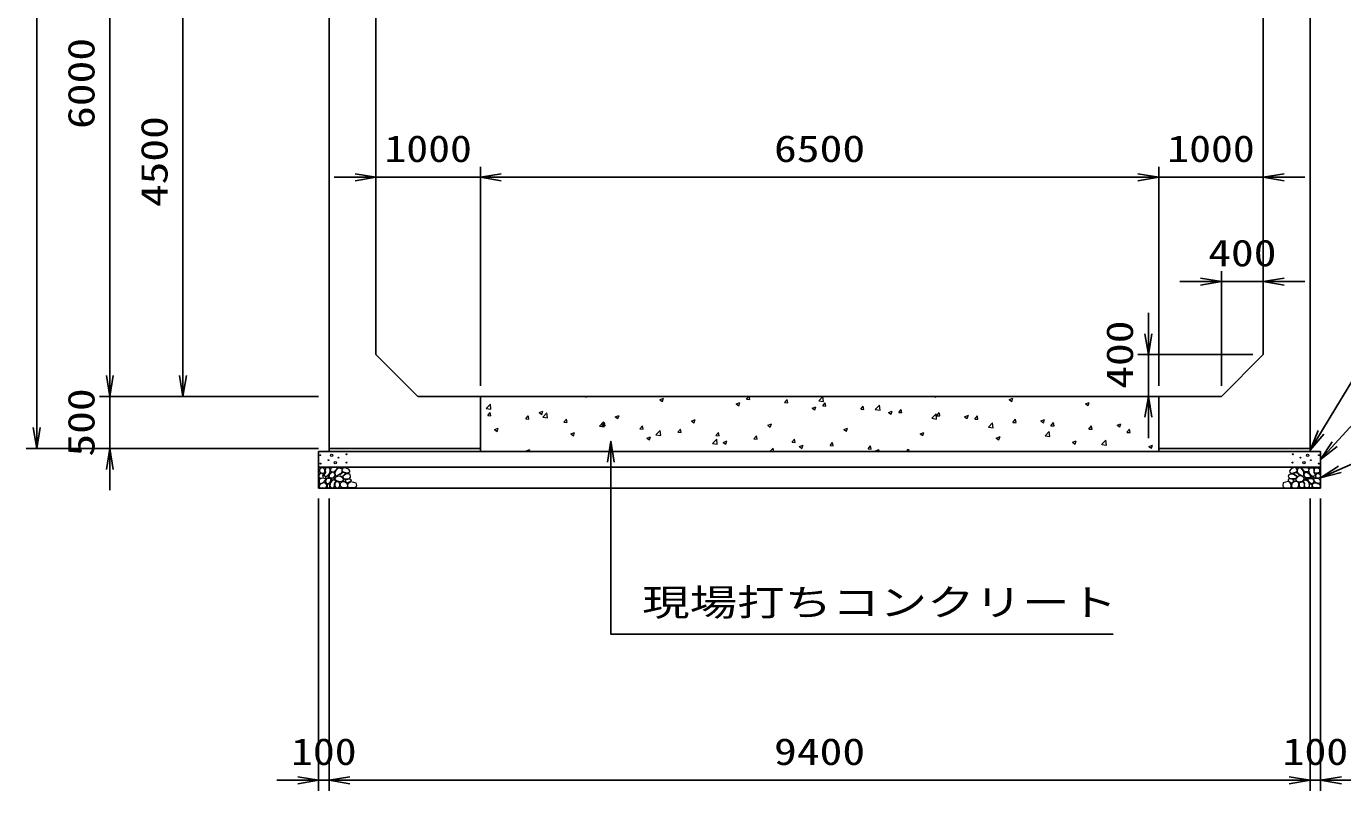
# Model space of a CAD drawing. Units: millimetres at full size. Extents: x 0 to 84100, y 0 to 59400.
# Drawn here: x 8450 to 21061, y 29170 to 36498 of the extents above; entities that cross this region are included whole.
import ezdxf
from ezdxf.enums import TextEntityAlignment as Align

# ---------------------------------------------------------------- set-up
doc = ezdxf.new("R2010")
doc.units = ezdxf.units.MM
for name, color, linetype, lineweight in [('D-DCR-HCHn', 4, 'Continuous', 9), ('D-STR-DIM', 7, 'Continuous', 25), ('D-STR-STRn', 1, 'Continuous', 25), ('D-STR-TXT', 7, 'Continuous', 25)]:
    doc.layers.add(name, color=color, linetype=linetype, lineweight=lineweight)
doc.styles.add('ＭＳ ゴシック', font='')
doc.styles.get('ＭＳ ゴシック').set_extended_font_data('MS Gothic')

# ---------------------------------------------------------------- blocks, each defined once
blk = doc.blocks.new('open_arrow')
at = {"color": 0, "linetype": 'Continuous', "lineweight": -2}
blk.add_lwpolyline([(7.5, 1.25), (0, 0), (7.5, -1.25)], dxfattribs=at)

msp = doc.modelspace()

# ---------------------------------------------------------------- linework, layer by layer
at = {"layer": 'D-DCR-HCHn'}
for p, q in [((13802.106, 32950), (13814.66, 32941.533)), ((13814.692, 32941.533), (13817.533, 32950)), ((14519.379, 32917.976), (14554.949, 32931.63)), ((14519.453, 32917.892), (14544.722, 32900.848)), ((14544.754, 32900.849), (14555.054, 32931.547)), ((15350.766, 32924.118), (15372.484, 32950)), ((15350.807, 32924.086), (15381.171, 32921.429)), ((15381.421, 32921.34), (15376.134, 32950)), ((15715.136, 32892.24), (15739.626, 32921.427)), ((15745.789, 32889.459), (15739.915, 32921.302)), ((16041.619, 32908.345), (16081.186, 32949.583)), ((16086.81, 32901.262), (16081.197, 32949.507)), ((17150.826, 32950), (17161.739, 32942.639)), ((17161.771, 32942.641), (17164.241, 32950)), ((17866.463, 32919.081), (17902.033, 32932.735)), ((17866.532, 32918.998), (17891.801, 32901.954)), ((17891.833, 32901.957), (17902.133, 32932.655)), ((12856.02, 32833.916), (12895.588, 32875.154)), ((12856.077, 32833.817), (12901.257, 32826.81)), ((12870.668, 32765.152), (12895.158, 32794.338)), ((12901.33, 32762.39), (12895.456, 32794.232)), ((12901.21, 32826.834), (12895.598, 32875.078)), ((13362.484, 32794.816), (13398.053, 32808.47)), ((13362.558, 32794.731), (13387.827, 32777.687)), ((13387.859, 32777.688), (13398.16, 32808.386)), ((13398.178, 32749.831), (13437.746, 32791.069)), ((13443.368, 32742.749), (13437.756, 32790.994)), ((15249.442, 32877.291), (15285.011, 32890.945)), ((15249.514, 32877.207), (15274.783, 32860.163)), ((15274.815, 32860.164), (15285.116, 32890.862)), ((15715.175, 32892.208), (15745.539, 32889.551)), ((15979.505, 32836.606), (16015.074, 32850.26)), ((15979.576, 32836.522), (16004.845, 32819.478)), ((16004.877, 32819.48), (16015.177, 32850.178)), ((16041.677, 32908.239), (16086.857, 32901.232)), ((16079.505, 32860.362), (16103.995, 32889.548)), ((16079.544, 32860.33), (16109.908, 32857.673)), ((16110.156, 32857.578), (16104.283, 32889.421)), ((16443.874, 32828.484), (16468.365, 32857.67)), ((16443.912, 32828.451), (16474.276, 32825.795)), ((16474.524, 32825.698), (16468.65, 32857.541)), ((16583.777, 32824.26), (16623.344, 32865.498)), ((16583.836, 32824.154), (16629.015, 32817.147)), ((16628.968, 32817.178), (16623.355, 32865.422)), ((16709.568, 32795.921), (16745.137, 32809.575)), ((16709.637, 32795.837), (16734.906, 32778.793)), ((16734.939, 32778.795), (16745.239, 32809.493)), ((16808.244, 32796.606), (16832.734, 32825.792)), ((16808.28, 32796.573), (16838.644, 32793.917)), ((16838.892, 32793.817), (16833.018, 32825.66)), ((17172.613, 32764.728), (17197.103, 32793.914)), ((17203.259, 32761.937), (17197.386, 32793.78)), ((18596.526, 32878.396), (18632.095, 32892.05)), ((18596.593, 32878.313), (18621.863, 32861.269)), ((18621.895, 32861.272), (18632.195, 32891.97)), ((12870.716, 32765.119), (12901.08, 32762.463)), ((13235.037, 32733.274), (13259.527, 32762.46)), ((13235.084, 32733.241), (13265.448, 32730.584)), ((13265.698, 32730.509), (13259.824, 32762.352)), ((13398.236, 32749.731), (13443.415, 32742.724)), ((13599.407, 32701.396), (13623.897, 32730.582)), ((13599.452, 32701.363), (13629.816, 32698.706)), ((13630.065, 32698.628), (13624.192, 32730.471)), ((13940.337, 32665.747), (13979.904, 32706.984)), ((13940.394, 32665.646), (13985.574, 32658.639)), ((13963.776, 32669.517), (13988.266, 32698.704)), ((13963.82, 32669.485), (13994.184, 32666.828)), ((13985.527, 32658.665), (13979.914, 32706.909)), ((13994.433, 32666.748), (13988.559, 32698.591)), ((14092.546, 32754.131), (14128.116, 32767.784)), ((14092.62, 32754.046), (14117.889, 32737.002)), ((14117.921, 32737.003), (14128.221, 32767.701)), ((14328.145, 32637.639), (14352.635, 32666.826)), ((14358.801, 32634.867), (14352.927, 32666.71)), ((14822.609, 32713.445), (14858.179, 32727.099)), ((14822.681, 32713.361), (14847.95, 32696.317)), ((14847.982, 32696.319), (14858.283, 32727.017)), ((15552.672, 32672.76), (15588.241, 32686.414)), ((15552.743, 32672.677), (15578.012, 32655.632)), ((15578.044, 32655.634), (15588.344, 32686.332)), ((17125.935, 32740.176), (17165.503, 32781.413)), ((17125.994, 32740.068), (17171.174, 32733.061)), ((17171.126, 32733.093), (17165.513, 32781.338)), ((17172.648, 32764.695), (17203.012, 32762.039)), ((17439.63, 32755.236), (17475.2, 32768.889)), ((17439.699, 32755.152), (17464.968, 32738.108)), ((17465, 32738.111), (17475.3, 32768.809)), ((17536.982, 32732.849), (17561.473, 32762.036)), ((17537.016, 32732.817), (17567.38, 32730.161)), ((17567.627, 32730.056), (17561.753, 32761.899)), ((17668.093, 32656.091), (17707.661, 32697.329)), ((17713.284, 32649.008), (17707.672, 32697.253)), ((17901.352, 32700.971), (17925.842, 32730.158)), ((17901.384, 32700.939), (17931.748, 32698.283)), ((17931.995, 32698.176), (17926.121, 32730.018)), ((18169.693, 32714.55), (18205.262, 32728.204)), ((18169.761, 32714.468), (18195.03, 32697.423)), ((18195.062, 32697.426), (18205.362, 32728.124)), ((18265.721, 32669.093), (18290.211, 32698.279)), ((18265.753, 32669.061), (18296.117, 32666.405)), ((18296.362, 32666.295), (18290.489, 32698.138)), ((18630.09, 32637.215), (18654.581, 32666.401)), ((18660.73, 32634.414), (18654.857, 32666.257)), ((18899.756, 32673.865), (18935.325, 32687.519)), ((18899.822, 32673.783), (18925.091, 32656.738)), ((18925.123, 32656.742), (18935.424, 32687.44)), ((12935.651, 32630.97), (12971.22, 32644.624)), ((12935.725, 32630.886), (12960.994, 32613.841)), ((12961.026, 32613.842), (12971.327, 32644.54)), ((13665.713, 32590.285), (13701.283, 32603.939)), ((13665.787, 32590.201), (13691.056, 32573.157)), ((13691.088, 32573.157), (13701.388, 32603.855)), ((14328.188, 32637.607), (14358.552, 32634.95)), ((14395.776, 32549.6), (14431.346, 32563.253)), ((14395.848, 32549.516), (14421.118, 32532.472)), ((14421.149, 32532.473), (14431.45, 32563.171)), ((14482.495, 32581.662), (14522.062, 32622.9)), ((14482.552, 32581.56), (14527.732, 32574.553)), ((14527.685, 32574.58), (14522.072, 32622.825)), ((14692.515, 32605.761), (14717.005, 32634.947)), ((14692.557, 32605.729), (14722.921, 32603.072)), ((14723.168, 32602.987), (14717.295, 32634.83)), ((15024.653, 32497.577), (15064.22, 32538.815)), ((15056.884, 32573.883), (15081.374, 32603.069)), ((15056.925, 32573.851), (15087.289, 32571.194)), ((15069.843, 32490.496), (15064.23, 32538.74)), ((15087.536, 32571.106), (15081.662, 32602.949)), ((15421.253, 32542.005), (15445.743, 32571.191)), ((15421.293, 32541.972), (15451.657, 32539.316)), ((15451.904, 32539.226), (15446.03, 32571.068)), ((15785.623, 32510.127), (15810.113, 32539.313)), ((15816.271, 32507.345), (15810.398, 32539.188)), ((16282.735, 32632.075), (16318.304, 32645.729)), ((16282.805, 32631.992), (16308.074, 32614.948)), ((16308.106, 32614.95), (16318.406, 32645.648)), ((17012.797, 32591.39), (17048.367, 32605.044)), ((17012.866, 32591.307), (17038.135, 32574.263)), ((17038.167, 32574.265), (17048.467, 32604.963)), ((17668.152, 32655.983), (17713.332, 32648.976)), ((17742.86, 32550.705), (17778.429, 32564.358)), ((17742.928, 32550.622), (17768.197, 32533.578)), ((17768.229, 32533.581), (17778.529, 32564.279)), ((18210.251, 32572.006), (18249.819, 32613.244)), ((18210.31, 32571.897), (18255.49, 32564.89)), ((18255.442, 32564.924), (18249.83, 32613.169)), ((18630.121, 32637.183), (18660.485, 32634.526)), ((18994.46, 32605.337), (19018.95, 32634.523)), ((18994.489, 32605.305), (19024.853, 32602.648)), ((19025.098, 32602.534), (19019.224, 32634.377)), ((13238.88, 32426.439), (13274.45, 32440.093)), ((13238.954, 32426.355), (13248.376, 32420)), ((13267.841, 32420), (13274.555, 32440.01)), ((15024.71, 32497.475), (15069.89, 32490.468)), ((15125.839, 32508.914), (15161.408, 32522.568)), ((15125.91, 32508.831), (15151.179, 32491.787)), ((15151.211, 32491.788), (15161.511, 32522.486)), ((15573.054, 32420), (15606.378, 32454.73)), ((15610.42, 32420), (15606.389, 32454.656)), ((15785.661, 32510.094), (15816.025, 32507.438)), ((15855.902, 32468.229), (15891.471, 32481.883)), ((15855.972, 32468.146), (15881.241, 32451.102)), ((15881.273, 32451.104), (15891.573, 32481.802)), ((16149.992, 32478.248), (16174.482, 32507.435)), ((16150.029, 32478.216), (16180.393, 32475.56)), ((16180.639, 32475.464), (16174.765, 32507.307)), ((16514.361, 32446.37), (16538.851, 32475.557)), ((16514.397, 32446.338), (16544.761, 32443.682)), ((16545.007, 32443.584), (16539.133, 32475.427)), ((16585.964, 32427.544), (16621.534, 32441.198)), ((16586.033, 32427.461), (16597.095, 32420)), ((16614.549, 32420), (16621.634, 32441.117)), ((16883.352, 32420), (16903.221, 32443.678)), ((16907.844, 32420), (16903.501, 32443.546)), ((18472.923, 32510.019), (18508.492, 32523.673)), ((18472.989, 32509.937), (18498.258, 32492.893)), ((18498.29, 32492.896), (18508.591, 32523.594)), ((18752.409, 32487.922), (18791.977, 32529.159)), ((18752.468, 32487.812), (18797.648, 32480.805)), ((18797.6, 32480.839), (18791.988, 32529.084)), ((19202.985, 32469.334), (19238.555, 32482.988)), ((19203.051, 32469.252), (19228.32, 32452.208)), ((19228.352, 32452.212), (19238.652, 32482.91))]:
    msp.add_line(p, q, dxfattribs=at)
for points in [[(11257.281, 32203.808), (11250.346, 32183.005), (11259.592, 32169.136), (11282.707, 32166.824), (11298.488, 32173.599), (11291.952, 32189.939), (11296.575, 32199.185), (11287.33, 32208.431), (11273.461, 32213.053)], [(11301.155, 32127.009), (11318.277, 32152.692), (11316.137, 32159.112), (11292.594, 32165.533), (11271.192, 32163.393), (11256.21, 32150.551), (11254.07, 32135.57), (11256.21, 32120.588), (11273.332, 32116.308)], [(11301.198, 32261.594), (11280.395, 32266.217), (11261.904, 32256.971), (11259.592, 32236.168), (11264.215, 32219.988), (11287.33, 32213.053), (11303.51, 32213.053), (11310.444, 32224.611), (11310.444, 32250.037)], [(11319.69, 32263.906), (11312.756, 32243.102), (11315.067, 32219.988), (11298.887, 32194.562), (11319.69, 32183.005), (11342.805, 32194.562), (11356.673, 32213.053), (11361.296, 32243.102), (11356.673, 32259.283), (11342.805, 32266.217)], [(11324.313, 32183.005), (11312.756, 32173.759), (11317.379, 32166.824), (11333.559, 32166.824), (11340.493, 32169.136), (11345.116, 32178.382), (11338.182, 32185.316)], [(11361.082, 32127.009), (11371.783, 32152.692), (11363.222, 32163.393), (11337.539, 32163.393), (11326.838, 32159.112), (11316.137, 32144.131), (11316.137, 32131.289), (11326.838, 32114.167), (11339.679, 32112.027)], [(11358.985, 32208.431), (11347.427, 32180.693), (11356.673, 32169.136), (11384.411, 32169.136), (11395.968, 32173.759), (11407.525, 32189.939), (11407.525, 32203.808), (11395.968, 32222.299), (11382.099, 32224.611)], [(11393.185, 32150.551), (11403.886, 32159.112), (11399.606, 32165.533), (11384.624, 32165.533), (11378.204, 32163.393), (11373.923, 32154.832), (11380.344, 32148.411)], [(11463.203, 32129.532), (11427.829, 32136.129), (11412.782, 32148.266), (11408.03, 32167.263), (11422.713, 32181.629), (11451.323, 32189.69), (11472.97, 32176.761), (11486.961, 32159.347), (11483.002, 32141.67)], [(11423.447, 32186.214), (11410.689, 32190.569), (11409.425, 32218.678), (11422.512, 32247.359), (11439.448, 32263.536), (11471.403, 32257.032), (11474.133, 32221.913), (11463.816, 32209.876), (11435.739, 32194.301)], [(11454.798, 32195.711), (11456.454, 32189.566), (11462.011, 32185.193), (11474.19, 32183.302), (11485.305, 32189.802), (11495.592, 32199.138), (11504.858, 32207.333), (11504.635, 32213.462), (11498.736, 32218.875), (11484.203, 32220.356), (11471.47, 32214.383), (11462.011, 32205.165), (11457.281, 32200.556)], [(11482.012, 32229.601), (11475.964, 32235.086), (11474.897, 32240.792), (11478.414, 32253.305), (11488.71, 32267.61), (11511.004, 32266.105), (11532.571, 32255.811), (11547.195, 32235.597), (11545.021, 32222.456), (11538.02, 32215.716), (11526.769, 32213.215), (11510.511, 32217.483), (11489.289, 32224.481)], [(11543.372, 32161.832), (11548.688, 32166.874), (11555.476, 32175.68), (11557.145, 32183.275), (11553.144, 32197.685), (11539.088, 32208.67), (11518.907, 32207.89), (11491.698, 32193.001), (11482.086, 32180.757), (11485.152, 32166.784), (11494.778, 32160.04), (11503.599, 32159.145), (11517.363, 32159.524), (11530.808, 32161.002)], [(20556.628, 32161.832), (20551.312, 32166.874), (20544.524, 32175.68), (20542.855, 32183.275), (20546.856, 32197.685), (20560.912, 32208.67), (20581.093, 32207.89), (20608.302, 32193.001), (20617.914, 32180.757), (20614.848, 32166.784), (20605.222, 32160.04), (20596.401, 32159.145), (20582.637, 32159.524), (20569.192, 32161.002)], [(20617.988, 32229.601), (20624.036, 32235.086), (20625.103, 32240.792), (20621.586, 32253.305), (20611.29, 32267.61), (20588.996, 32266.105), (20567.429, 32255.811), (20552.805, 32235.597), (20554.979, 32222.456), (20561.98, 32215.716), (20573.231, 32213.215), (20589.489, 32217.483), (20610.711, 32224.481)], [(20645.202, 32195.711), (20643.546, 32189.566), (20637.989, 32185.193), (20625.81, 32183.302), (20614.695, 32189.802), (20604.408, 32199.138), (20595.142, 32207.333), (20595.365, 32213.462), (20601.264, 32218.875), (20615.797, 32220.356), (20628.53, 32214.383), (20637.989, 32205.165), (20642.719, 32200.556)], [(20636.797, 32129.532), (20672.171, 32136.129), (20687.218, 32148.266), (20691.97, 32167.263), (20677.287, 32181.629), (20648.677, 32189.69), (20627.03, 32176.761), (20613.039, 32159.347), (20616.998, 32141.67)], [(20676.553, 32186.214), (20689.311, 32190.569), (20690.575, 32218.678), (20677.488, 32247.359), (20660.552, 32263.536), (20628.597, 32257.032), (20625.867, 32221.913), (20636.184, 32209.876), (20664.261, 32194.301)], [(20741.015, 32208.431), (20752.573, 32180.693), (20743.327, 32169.136), (20715.589, 32169.136), (20704.032, 32173.759), (20692.475, 32189.939), (20692.475, 32203.808), (20704.032, 32222.299), (20717.901, 32224.611)], [(20706.815, 32150.551), (20696.114, 32159.112), (20700.394, 32165.533), (20715.376, 32165.533), (20721.796, 32163.393), (20726.077, 32154.832), (20719.656, 32148.411)], [(20738.918, 32127.009), (20728.217, 32152.692), (20736.778, 32163.393), (20762.461, 32163.393), (20773.162, 32159.112), (20783.863, 32144.131), (20783.863, 32131.289), (20773.162, 32114.167), (20760.321, 32112.027)], [(20780.31, 32263.906), (20787.244, 32243.102), (20784.933, 32219.988), (20801.113, 32194.562), (20780.31, 32183.005), (20757.195, 32194.562), (20743.327, 32213.053), (20738.704, 32243.102), (20743.327, 32259.283), (20757.195, 32266.217)], [(20775.687, 32183.005), (20787.244, 32173.759), (20782.621, 32166.824), (20766.441, 32166.824), (20759.507, 32169.136), (20754.884, 32178.382), (20761.818, 32185.316)], [(20798.845, 32127.009), (20781.723, 32152.692), (20783.863, 32159.112), (20807.406, 32165.533), (20828.808, 32163.393), (20843.79, 32150.551), (20845.93, 32135.57), (20843.79, 32120.588), (20826.668, 32116.308)], [(20798.802, 32261.594), (20819.605, 32266.217), (20838.096, 32256.971), (20840.408, 32236.168), (20835.785, 32219.988), (20812.67, 32213.053), (20796.49, 32213.053), (20789.556, 32224.611), (20789.556, 32250.037)], [(20842.719, 32203.808), (20849.654, 32183.005), (20840.408, 32169.136), (20817.293, 32166.824), (20801.512, 32173.599), (20808.048, 32189.939), (20803.425, 32199.185), (20812.67, 32208.431), (20826.539, 32213.053)], [(11309.716, 32073.503), (11324.698, 32079.924), (11328.978, 32101.326), (11320.417, 32116.308), (11305.435, 32120.588), (11286.173, 32118.448), (11264.771, 32109.887), (11254.07, 32097.045), (11254.07, 32082.064), (11260.49, 32073.503), (11286.173, 32075.643)], [(11356.801, 32079.924), (11356.801, 32105.606), (11346.1, 32112.027), (11335.399, 32105.606), (11333.259, 32090.625), (11335.399, 32077.783), (11350.381, 32073.503)], [(11397.466, 32075.643), (11403.886, 32094.905), (11401.746, 32116.308), (11416.728, 32139.85), (11397.466, 32150.551), (11376.063, 32139.85), (11363.222, 32122.728), (11358.941, 32094.905), (11363.222, 32079.924), (11376.063, 32073.503)], [(11414.588, 32077.783), (11433.85, 32073.503), (11450.972, 32082.064), (11453.112, 32101.326), (11450.968, 32124.878), (11427.429, 32132.327), (11412.447, 32128.603), (11406.027, 32112.027), (11406.027, 32088.484)], [(11462.352, 32123.637), (11477.306, 32132.556), (11503.44, 32132.292), (11524.93, 32113.525), (11528.643, 32084.899), (11514.853, 32074.245), (11478.098, 32071.871), (11461.731, 32081.633), (11457.172, 32104.06)], [(11499.971, 32135.265), (11504.183, 32138.446), (11507.686, 32143.505), (11507.81, 32150.431), (11503.414, 32156.067), (11495.769, 32157.977), (11489.356, 32156.179), (11487.704, 32150.442), (11486.896, 32144.835), (11487.881, 32137.456), (11493.975, 32134.127)], [(11527.597, 32120.331), (11517.895, 32125.079), (11510.89, 32133.822), (11510.719, 32145.084), (11514.942, 32155.627), (11530.189, 32157.625), (11545.054, 32158.018), (11559.481, 32152.512), (11561.849, 32143.273), (11549.54, 32132.195), (11534.555, 32123.15)], [(11559.972, 32072.493), (11544.837, 32074.274), (11534.866, 32079.787), (11530.835, 32092.722), (11530.945, 32104.963), (11540.172, 32121.678), (11558.242, 32132.822), (11585.731, 32128.403), (11607.453, 32120.334), (11612.643, 32096.125), (11608.03, 32078.257), (11586.884, 32072.877)], [(20540.028, 32072.493), (20555.163, 32074.274), (20565.134, 32079.787), (20569.165, 32092.722), (20569.055, 32104.963), (20559.828, 32121.678), (20541.758, 32132.822), (20514.269, 32128.403), (20492.547, 32120.334), (20487.357, 32096.125), (20491.97, 32078.257), (20513.116, 32072.877)], [(20572.403, 32120.331), (20582.105, 32125.079), (20589.11, 32133.822), (20589.281, 32145.084), (20585.058, 32155.627), (20569.811, 32157.625), (20554.946, 32158.018), (20540.519, 32152.512), (20538.151, 32143.273), (20550.46, 32132.195), (20565.445, 32123.15)], [(20637.648, 32123.637), (20622.694, 32132.556), (20596.56, 32132.292), (20575.07, 32113.525), (20571.357, 32084.899), (20585.147, 32074.245), (20621.902, 32071.871), (20638.269, 32081.633), (20642.828, 32104.06)], [(20600.029, 32135.265), (20595.817, 32138.446), (20592.314, 32143.505), (20592.19, 32150.431), (20596.586, 32156.067), (20604.231, 32157.977), (20610.644, 32156.179), (20612.296, 32150.442), (20613.104, 32144.835), (20612.119, 32137.456), (20606.025, 32134.127)], [(20685.412, 32077.783), (20666.15, 32073.503), (20649.028, 32082.064), (20646.888, 32101.326), (20649.032, 32124.878), (20672.571, 32132.327), (20687.553, 32128.603), (20693.973, 32112.027), (20693.973, 32088.484)], [(20702.534, 32075.643), (20696.114, 32094.905), (20698.254, 32116.308), (20683.272, 32139.85), (20702.534, 32150.551), (20723.937, 32139.85), (20736.778, 32122.728), (20741.059, 32094.905), (20736.778, 32079.924), (20723.937, 32073.503)], [(20743.199, 32079.924), (20743.199, 32105.606), (20753.9, 32112.027), (20764.601, 32105.606), (20766.741, 32090.625), (20764.601, 32077.783), (20749.619, 32073.503)], [(20790.284, 32073.503), (20775.302, 32079.924), (20771.022, 32101.326), (20779.583, 32116.308), (20794.565, 32120.588), (20813.827, 32118.448), (20835.229, 32109.887), (20845.93, 32097.045), (20845.93, 32082.064), (20839.51, 32073.503), (20813.827, 32075.643)]]:
    msp.add_lwpolyline(points, close=True, dxfattribs=at)
for points in [[(11393.432, 32268.547), (11376.093, 32266.446), (11364.258, 32258.701), (11364.626, 32239.819), (11370.514, 32226.087), (11385.025, 32226.185), (11405.107, 32229.153), (11414.799, 32243.689), (11424.082, 32253.492), (11426.884, 32264.345), (11414.099, 32268.547), (11393.082, 32268.547)], [(20706.568, 32268.547), (20723.907, 32266.446), (20735.742, 32258.701), (20735.374, 32239.819), (20729.486, 32226.087), (20714.975, 32226.185), (20694.893, 32229.153), (20685.201, 32243.689), (20675.918, 32253.492), (20673.116, 32264.345), (20685.901, 32268.547), (20706.918, 32268.547)]]:
    msp.add_lwpolyline(points, dxfattribs=at)
for centre, radius in [((11266.091, 32386.145), 4.5), ((11267.803, 32305.879), 4.5), ((11343.437, 32338.641), 4.5), ((11375.004, 32386.145), 11.25), ((11409.996, 32314.955), 11.25), ((11441.563, 32362.459), 4.5), ((11517.197, 32395.221), 4.5), ((11518.909, 32314.955), 4.5), ((20581.091, 32314.955), 4.5), ((20582.803, 32395.221), 4.5), ((20658.437, 32362.459), 4.5), ((20690.004, 32314.955), 11.25), ((20724.996, 32386.145), 11.25), ((20756.563, 32338.641), 4.5), ((20832.197, 32305.879), 4.5), ((20833.909, 32386.145), 4.5)]:
    msp.add_circle(centre, radius, dxfattribs=at)
at = {"layer": 'D-STR-DIM'}
for p, q in [((8550, 32450), (8550, 39400)), ((9250, 32950), (9250, 38950)), ((9950, 37450), (9950, 32950)), ((12800, 33050), (12800, 35150)), ((12800, 33050), (12800, 35150)), ((19300, 33050), (19300, 35150)), ((19300, 33050), (19300, 35150)), ((11400, 35050), (13200, 35050)), ((12800, 35050), (19300, 35050)), ((18900, 35050), (20700, 35050)), ((19900, 33050), (19900, 34150)), ((20300, 33450), (20300, 34150)), ((19500, 34050), (20700, 34050)), ((19200, 33750), (19200, 32550)), ((9250, 32050), (9250, 33350)), ((20200, 33350), (19100, 33350)), ((11250, 32950), (9150, 32950)), ((11250, 32950), (9150, 32950)), ((11250, 32950), (9850, 32950)), ((19800, 32950), (19100, 32950)), ((11250, 32450), (8450, 32450)), ((11250, 32450), (9150, 32450)), ((11250, 31970), (11250, 29170)), ((11350, 31970), (11350, 29170)), ((11350, 31970), (11350, 29170)), ((20750, 31970), (20750, 29170)), ((20750, 31970), (20750, 29170)), ((20850, 31970), (20850, 29170)), ((10850, 29270), (11750, 29270)), ((11350, 29270), (20750, 29270)), ((20350, 29270), (21250, 29270))]:
    msp.add_line(p, q, dxfattribs=at)
at = {"layer": 'D-STR-STRn'}
for p, q in [((11350, 32450), (11350, 39400)), ((20750, 39400), (20750, 32450)), ((11800, 33350), (11800, 38550)), ((20300, 38550), (20300, 33350)), ((11800, 33350), (12200, 32950)), ((19900, 32950), (20300, 33350)), ((19900, 32950), (12200, 32950)), ((12800, 32420), (12800, 32950)), ((19300, 32950), (19300, 32420)), ((20850, 32420), (11250, 32420)), ((11250, 32070), (11250, 32420)), ((12800, 32450), (11350, 32450)), ((11350, 32450), (11350, 32420)), ((20750, 32450), (19300, 32450)), ((20750, 32450), (20750, 32420)), ((20850, 32420), (20850, 32070)), ((20850, 32270), (11250, 32270)), ((20850, 32070), (11250, 32070))]:
    msp.add_line(p, q, dxfattribs=at)
at = {"layer": 'D-STR-TXT'}
for points in [[(20750, 32435), (21650, 33920), (21850, 33920), (26917.513, 33920)], [(20850, 32345), (21650, 33220), (21850, 33220), (25553.046, 33220)], [(14050, 32520), (14050, 30670), (14250, 30670), (18862.69, 30670)], [(20850, 32170), (21650, 32520), (21850, 32520), (23179.442, 32520)]]:
    msp.add_lwpolyline(points, dxfattribs=at)

# ---------------------------------------------------------------- block references
at = {"layer": 'D-STR-DIM', "xscale": 26.7, "yscale": 26.7}
for p, rotation in [((11800, 35050), 180), ((19300, 35050), 180), ((19300, 35050), 180), ((19900, 34050), 180), ((19200, 33350), 90), ((9250, 32950), 90), ((9250, 32950), 90), ((9950, 32950), 90), ((19200, 32950), 270), ((8550, 32450), 90), ((9250, 32450), 270), ((11250, 29270), 180), ((20750, 29270), 180), ((20750, 29270), 180)]:
    msp.add_blockref('open_arrow', p, dxfattribs=dict(at, rotation=rotation))
for p in [(12800, 35050), (12800, 35050), (20300, 35050), (20300, 34050), (11350, 29270), (11350, 29270), (20850, 29270)]:
    msp.add_blockref('open_arrow', p, dxfattribs=at)
at = {"layer": 'D-STR-TXT', "xscale": 26.7, "yscale": 26.7}
for p, rotation in [((20750, 32435), 58.8), ((14050, 32520), 270), ((20850, 32345), 47.6), ((20850, 32170), 23.6)]:
    msp.add_blockref('open_arrow', p, dxfattribs=dict(at, rotation=rotation))

# ---------------------------------------------------------------- texts
at = {"layer": 'D-STR-DIM', "style": 'ＭＳ ゴシック', "width": 1.25}
for s, p in [('6000', (8975, 35950)), ('4500', (9675, 35200)), ('400', (18925, 33350)), ('500', (8975, 32700))]:
    msp.add_text(s, height=256.6, rotation=90, dxfattribs=at).set_placement(p, align=Align.MIDDLE_CENTER)
at = {"layer": 'D-STR-DIM', "style": 'ＭＳ ゴシック'}
for s, width, p in [('1000', 1.2, (12300, 35325)), ('6500', 1.25, (16050, 35325)), ('1000', 1.2, (19800, 35325)), ('400', 1.25, (20100, 34325)), ('100', 1.2, (11300, 29545)), ('9400', 1.25, (16050, 29545)), ('100', 1.2, (20800, 29545))]:
    msp.add_text(s, height=256.6, dxfattribs=dict(at, width=width)).set_placement(p, align=Align.MIDDLE_CENTER)
at = {"layer": 'D-STR-TXT', "style": 'ＭＳ ゴシック', "width": 1.3}
msp.add_text('現場打ちコンクリート', height=256.6, dxfattribs=at).set_placement((14350, 30770), align=Align.BOTTOM_LEFT)

doc.saveas('drawing.dxf')
